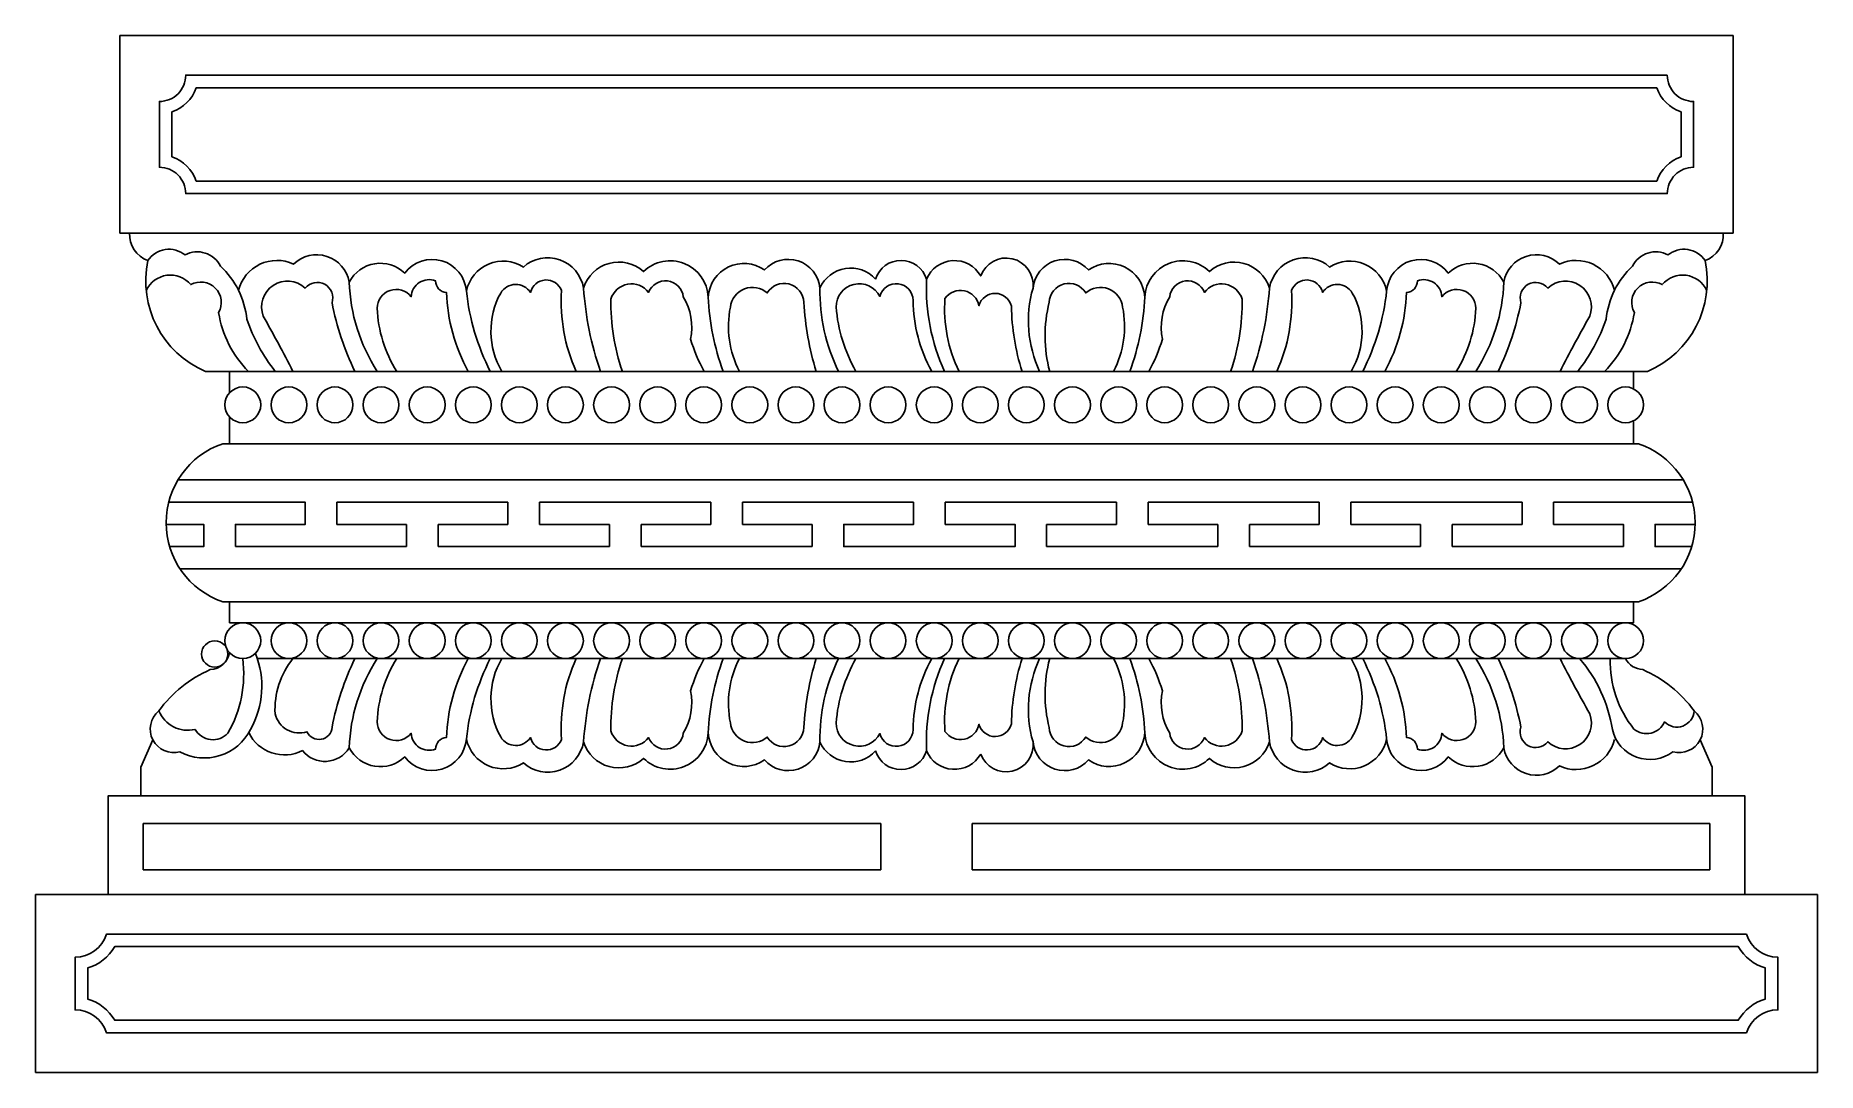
# Model space of a CAD drawing. Extents: x 3468 to 4321, y 282 to 778.
import ezdxf

# ---------------------------------------------------------------- set-up
doc = ezdxf.new("R2010")
doc.units = 0
doc.header["$LTSCALE"] = 100
doc.header["$MEASUREMENT"] = 0
for name, color, linetype in [('3', 3, 'CONTINUOUS'), ('4', 4, 'CONTINUOUS'), ('7', 7, 'CONTINUOUS')]:
    doc.layers.add(name, color=color, linetype=linetype)

msp = doc.modelspace()

# ---------------------------------------------------------------- linework, layer by layer
at = {"layer": '3'}
for p, q in [((3612.49, 555.12), (3694.39, 555.12)), ((3612.49, 544.49), (3612.49, 555.12)), ((3694.39, 544.49), (3694.39, 555.12)), ((3709.51, 555.12), (3791.41, 555.12)), ((3709.51, 544.49), (3709.51, 555.12)), ((3709.51, 544.49), (3709.51, 555.12)), ((3791.41, 544.49), (3791.41, 555.12)), ((3806.53, 555.12), (3888.43, 555.12)), ((3806.53, 555.12), (3806.53, 544.49)), ((3888.43, 544.49), (3888.43, 555.12)), ((3903.55, 555.12), (3985.45, 555.12)), ((3903.55, 544.49), (3903.55, 555.12)), ((3903.55, 544.49), (3903.55, 555.12)), ((3985.45, 544.49), (3985.45, 555.12)), ((4000.57, 555.12), (4082.47, 555.12)), ((4000.57, 555.12), (4000.57, 544.49)), ((4082.47, 544.49), (4082.47, 555.12)), ((4097.59, 555.12), (4179.49, 555.12)), ((4097.59, 555.12), (4097.59, 544.49)), ((4179.49, 544.49), (4179.49, 555.12)), ((3612.49, 544.49), (3645.88, 544.49)), ((3612.49, 544.49), (3645.88, 544.49)), ((3645.88, 533.86), (3645.88, 544.49)), ((3661, 533.86), (3661, 544.49)), ((3661, 544.49), (3694.39, 544.49)), ((3661, 544.49), (3694.39, 544.49)), ((3709.51, 544.49), (3742.9, 544.49)), ((3709.51, 544.49), (3742.9, 544.49)), ((3742.9, 533.86), (3742.9, 544.49)), ((3758.02, 544.49), (3791.41, 544.49)), ((3758.02, 544.49), (3791.41, 544.49)), ((3758.02, 533.86), (3758.02, 544.49)), ((3806.53, 544.49), (3839.92, 544.49)), ((3806.53, 544.49), (3839.92, 544.49)), ((3839.92, 533.86), (3839.92, 544.49)), ((3952.06, 544.49), (3985.45, 544.49)), ((3952.06, 544.49), (3985.45, 544.49)), ((3952.06, 533.86), (3952.06, 544.49)), ((4000.57, 544.49), (4033.96, 544.49)), ((4000.57, 544.49), (4033.96, 544.49)), ((4033.96, 533.86), (4033.96, 544.49)), ((4049.08, 533.86), (4049.08, 544.49)), ((4049.08, 544.49), (4082.47, 544.49)), ((4049.08, 544.49), (4082.47, 544.49)), ((4097.59, 544.49), (4130.98, 544.49)), ((4097.59, 544.49), (4130.98, 544.49)), ((4130.98, 533.86), (4130.98, 544.49)), ((4146.1, 544.49), (4179.49, 544.49)), ((4146.1, 544.49), (4179.49, 544.49)), ((4146.1, 533.86), (4146.1, 544.49)), ((4228, 533.86), (4228, 544.49)), ((3563.98, 533.86), (3645.88, 533.86)), ((3661, 533.86), (3742.9, 533.86)), ((3758.02, 533.86), (3839.92, 533.86)), ((3952.06, 533.86), (4033.96, 533.86)), ((4049.08, 533.86), (4130.98, 533.86)), ((4146.1, 533.86), (4228, 533.86))]:
    msp.add_line(p, q, dxfattribs=at)
for points in [[(4243.97, 753.46, 0.232532), (4255.57, 741.85), (4255.57, 720.37, 0.232532), (4243.97, 708.76), (3545.23, 708.76, 0.232532), (3533.62, 720.37), (3533.62, 741.85, 0.232532), (3545.23, 753.46)], [(3894.6, 342.46), (3506.24, 342.46, -0.196382), (3493.32, 332.28), (3493.32, 317.39, -0.196382), (3506.24, 307.21), (4282.96, 307.21, -0.196382), (4295.88, 317.39), (4295.88, 332.28, -0.196382), (4282.96, 342.46)]]:
    msp.add_lwpolyline(points, format="xyb", close=True, dxfattribs=at)
for points in [[(3570.2, 617.71, -0.157095), (3555.96, 645.81, 0.758409), (3542.61, 659.22, 0.548882), (3521.31, 656.45)], [(3591.52, 617.71, 0.009878), (3577.3, 644.14, -0.794749), (3597.4, 657.53, -0.833076), (3610.21, 650.55, 0.062309), (3621.11, 617.71)], [(3641.14, 617.71, -0.126929), (3631.76, 647.93, -0.706097), (3648.07, 653.46, -0.509403), (3659.72, 661.03, 0.405941), (3664.97, 655.5, 0.117342), (3675.36, 617.71)], [(3691.44, 617.71, -0.263602), (3690.89, 655.21, -0.553574), (3705.16, 655.5, -0.741475), (3720.01, 656.37, 0.122612), (3726.96, 617.71)], [(3749.12, 617.71, -0.087016), (3743.6, 652.29, -0.614308), (3761.66, 655.5, -0.78132), (3778.26, 653.46, -0.183938), (3781.76, 633.08, 0.051974), (3788.2, 617.71)], [(3805.1, 617.71, -0.170746), (3800.78, 648.44, -0.606324), (3818.41, 655.25, -0.746619), (3835.88, 650.77, 0.057385), (3841.81, 617.71)], [(3860.86, 617.71, -0.110322), (3851.36, 648.51, -0.791543), (3872.3, 653.59, -0.883074), (3888.16, 651.68, 0.124535), (3897.14, 617.71)], [(3910.19, 617.71, -0.133614), (3903.44, 652.59, -0.666672), (3919.69, 649.15, -0.770446), (3935.21, 648.95, 0.071678), (3940.3, 617.71)], [(3984.1, 617.71, 0.170746), (3988.41, 648.44, 0.606324), (3970.78, 655.25, 0.746619), (3953.32, 650.77, 0.128303), (3953.52, 617.71)], [(4040.08, 617.71, 0.087016), (4045.59, 652.29, 0.614308), (4027.53, 655.5, 0.78132), (4010.93, 653.46, 0.183938), (4007.44, 633.08, -0.051974), (4000.99, 617.71)], [(4097.75, 617.71, 0.263602), (4098.31, 655.21, 0.553574), (4084.04, 655.5, 0.741475), (4069.18, 656.37, -0.122612), (4062.24, 617.71)], [(4148.06, 617.71, 0.126929), (4157.43, 647.93, 0.706097), (4141.12, 653.46, 0.509403), (4129.47, 661.03, -0.405941), (4124.23, 655.5, -0.117342), (4113.84, 617.71)], [(4197.67, 617.71, -0.009878), (4211.89, 644.14, 0.794749), (4191.8, 657.53, 0.833076), (4178.98, 650.55, -0.062309), (4168.08, 617.71)], [(4218.99, 617.71, 0.157095), (4233.23, 645.81, -0.758409), (4246.59, 659.22, -0.548882), (4267.89, 656.45)], [(3567.53, 480.3, -0.160782), (3560.43, 444.58, -0.500068), (3544.7, 446.39, -0.370464), (3527.37, 455.26)], [(3591.52, 480.3, 0.184628), (3582.98, 453.86, 0.439017), (3598.23, 445.29, 0.781533), (3610.21, 447.46, -0.062309), (3621.11, 480.3)], [(3641.14, 480.3, 0.126929), (3631.76, 450.08, 0.706097), (3648.07, 444.55, 0.509403), (3659.72, 436.98, -0.405941), (3664.97, 442.51, -0.117342), (3675.36, 480.3)], [(3691.44, 480.3, 0.263602), (3690.89, 442.8, 0.553574), (3705.16, 442.51, 0.741475), (3720.01, 441.64, -0.122612), (3726.96, 480.3)], [(3749.12, 480.3, 0.087016), (3743.6, 445.71, 0.614308), (3761.66, 442.51, 0.78132), (3778.26, 444.55, 0.183938), (3781.76, 464.92, -0.051974), (3788.2, 480.3)], [(3805.1, 480.3, 0.170746), (3800.78, 449.57, 0.606324), (3818.41, 442.75, 0.746619), (3835.88, 447.24, -0.057385), (3841.81, 480.3)], [(3860.86, 480.3, 0.110322), (3851.36, 449.49, 0.791543), (3872.3, 444.42, 0.883074), (3888.16, 446.32, -0.124535), (3897.14, 480.3)], [(3910.19, 480.3, 0.133614), (3903.44, 445.42, 0.666672), (3919.69, 448.86, 0.770446), (3935.21, 449.06, -0.071678), (3940.3, 480.3)], [(3984.1, 480.3, -0.170746), (3988.41, 449.57, -0.606324), (3970.78, 442.75, -0.746619), (3953.32, 447.24, -0.128303), (3953.52, 480.3)], [(4040.08, 480.3, -0.087016), (4045.59, 445.71, -0.614308), (4027.53, 442.51, -0.78132), (4010.93, 444.55, -0.183938), (4007.44, 464.92, 0.051974), (4000.99, 480.3)], [(4097.75, 480.3, -0.263602), (4098.31, 442.8, -0.553574), (4084.04, 442.51, -0.741475), (4069.18, 441.64, 0.122612), (4062.24, 480.3)], [(4148.06, 480.3, -0.126929), (4157.43, 450.08, -0.706097), (4141.12, 444.55, -0.509403), (4129.47, 436.98, 0.405941), (4124.23, 442.51, 0.117342), (4113.84, 480.3)], [(4197.67, 480.3, 0.009878), (4211.89, 453.86, -0.794749), (4191.8, 440.47, -0.833076), (4178.98, 447.46, 0.062309), (4168.08, 480.3)], [(4221.67, 480.3, 0.178451), (4233.03, 446.55, 0.491783), (4247.67, 449.99, 0.650192), (4261.83, 455.26)]]:
    msp.add_lwpolyline(points, format="xyb", dxfattribs=at)
for points in [[(3532.06, 555.12), (3597.37, 555.12), (3597.37, 544.49), (3563.98, 544.49), (3597.37, 544.49)], [(4194.61, 555.12), (4194.61, 544.49), (4228, 544.49), (4194.61, 544.49), (4194.61, 555.12), (4261.1, 555.12)], [(3530.83, 544.49), (3548.86, 544.49), (3548.86, 533.86), (3532.49, 533.86)], [(3563.98, 533.86), (3563.98, 544.49)], [(3936.94, 544.49), (3903.55, 544.49), (3936.94, 544.49), (3936.94, 533.86), (3855.04, 533.86), (3855.04, 544.49), (3888.43, 544.49), (3855.04, 544.49)], [(4243.12, 544.49), (4243.12, 533.86), (4260.67, 533.86)], [(4258.36, 544.49), (4243.12, 544.49), (4262.33, 544.49)]]:
    msp.add_lwpolyline(points, dxfattribs=at)
at = {"layer": '4'}
for p, q in [((3508.72, 778.36), (4280.47, 778.36)), ((3508.72, 683.86), (3508.72, 778.36)), ((4280.47, 778.36), (4280.47, 683.86)), ((4280.47, 683.86), (3508.72, 683.86)), ((4239.52, 617.71), (3549.67, 617.71)), ((3561.18, 607.44), (3561.18, 617.71)), ((4232.85, 609.36), (4232.85, 617.71)), ((3561.18, 583.08), (3561.18, 595.97)), ((4232.85, 583.08), (4232.85, 594.04)), ((4235.19, 583.08), (3557.97, 583.08)), ((4235.19, 507.48), (3557.97, 507.48)), ((3561.18, 507.48), (3561.18, 497.42)), ((4232.85, 507.48), (4232.85, 497.42)), ((3561.18, 497.42), (4232.85, 497.42)), ((3574.43, 480.3), (4229.03, 480.3)), ((4264.7, 441.38), (4270.38, 428.29)), ((4270.38, 428.29), (4270.38, 414.61)), ((3503.07, 367.36), (3894.6, 367.36)), ((4286.13, 367.36), (3894.6, 367.36))]:
    msp.add_line(p, q, dxfattribs=at)
for points in [[(3537.48, 435.71, -0.810809), (3527.37, 455.26, -0.135538), (3551.96, 475.01, 0.346991), (3561.18, 483.12)], [(4251.71, 435.71, 0.810809), (4261.83, 455.26, 0.135538), (4237.23, 475.01, -0.26424), (4228.99, 480.3)]]:
    msp.add_lwpolyline(points, format="xyb", dxfattribs=at)
msp.add_lwpolyline([(3524.5, 441.38), (3518.82, 428.29), (3518.82, 414.61), (3503.07, 414.61), (3503.07, 367.36), (3468.42, 367.36), (3468.42, 282.31), (4320.78, 282.31), (4320.78, 367.36), (4286.13, 367.36), (4286.13, 414.61), (3518.82, 414.61)], dxfattribs=at)
for centre, radius in [((3567.53, 601.7), 8.56), ((3589.58, 601.7), 8.56), ((3611.63, 601.7), 8.56), ((3633.68, 601.7), 8.56), ((3655.73, 601.7), 8.56), ((3677.78, 601.7), 8.56), ((3699.83, 601.7), 8.56), ((3721.88, 601.7), 8.56), ((3743.93, 601.7), 8.56), ((3765.98, 601.7), 8.56), ((3788.03, 601.7), 8.56), ((3810.08, 601.7), 8.56), ((3832.13, 601.7), 8.56), ((3854.18, 601.7), 8.56), ((3876.23, 601.7), 8.56), ((3898.28, 601.7), 8.56), ((3920.33, 601.7), 8.56), ((3942.38, 601.7), 8.56), ((3964.43, 601.7), 8.56), ((3986.48, 601.7), 8.56), ((4008.53, 601.7), 8.56), ((4030.58, 601.7), 8.56), ((4052.63, 601.7), 8.56), ((4074.68, 601.7), 8.56), ((4096.73, 601.7), 8.56), ((4118.78, 601.7), 8.56), ((4140.83, 601.7), 8.56), ((4162.88, 601.7), 8.56), ((4184.93, 601.7), 8.56), ((4206.98, 601.7), 8.56), ((4229.03, 601.7), 8.56), ((3567.53, 488.86), 8.56), ((3589.58, 488.86), 8.56), ((3611.63, 488.86), 8.56), ((3633.68, 488.86), 8.56), ((3655.73, 488.86), 8.56), ((3677.78, 488.86), 8.56), ((3699.83, 488.86), 8.56), ((3721.88, 488.86), 8.56), ((3743.93, 488.86), 8.56), ((3765.98, 488.86), 8.56), ((3788.03, 488.86), 8.56), ((3810.08, 488.86), 8.56), ((3832.13, 488.86), 8.56), ((3854.18, 488.86), 8.56), ((3876.23, 488.86), 8.56), ((3898.28, 488.86), 8.56), ((3920.33, 488.86), 8.56), ((3942.38, 488.86), 8.56), ((3964.43, 488.86), 8.56), ((3986.48, 488.86), 8.56), ((4008.53, 488.86), 8.56), ((4030.58, 488.86), 8.56), ((4052.63, 488.86), 8.56), ((4074.68, 488.86), 8.56), ((4096.73, 488.86), 8.56), ((4118.78, 488.86), 8.56), ((4140.83, 488.86), 8.56), ((4162.88, 488.86), 8.56), ((4184.93, 488.86), 8.56), ((4206.98, 488.86), 8.56), ((4229.03, 488.86), 8.56), ((3554.11, 482.48), 6.3), ((3554.11, 482.48), 6.3)]:
    msp.add_circle(centre, radius, dxfattribs=at)
for centre, radius, start, end in [((3526.52, 683.11), 13.14, 176.74096, 250.44796), ((4262.67, 683.11), 13.14, 289.55204, 3.25904), ((3568.08, 660.94), 46.99, 167.9748, 246.93294), ((4221.11, 660.94), 46.99, 293.06706, 12.0252), ((3991.49, 657.78), 96.97, 177.62612, 204.40436), ((3570.72, 545.28), 39.89, 108.63916, 251.36084), ((4222.44, 545.28), 39.89, 288.63916, 71.36084), ((3991.49, 440.23), 96.97, 155.59564, 182.37388)]:
    msp.add_arc(centre, radius, start, end, dxfattribs=at)
at = {"layer": '7'}
for p, q in [((4256.68, 565.75), (3536.48, 565.75)), ((4255.69, 523.23), (3537.47, 523.23))]:
    msp.add_line(p, q, dxfattribs=at)
for points in [[(4248.97, 759.46, 0.414214), (4261.57, 746.86), (4261.57, 715.36, 0.414214), (4248.97, 702.76), (3540.22, 702.76, 0.414214), (3527.62, 715.36), (3527.62, 746.86, 0.414214), (3540.22, 759.46)], [(3894.6, 348.46), (3502.34, 348.46, -0.327538), (3487.32, 337.43), (3487.32, 312.23, -0.327538), (3502.34, 301.21), (3894.6, 301.21), (4286.85, 301.21, -0.327538), (4301.88, 312.23), (4301.88, 337.43, -0.327538), (4286.85, 348.46)]]:
    msp.add_lwpolyline(points, format="xyb", close=True, dxfattribs=at)
for points in [[(3522.12, 670.73, -0.441472), (3539.93, 673.4, -0.428204), (3556.85, 668.06, -0.180917), (3569.45, 642.66, 0.085584), (3583.08, 617.71)], [(3565.45, 656.5, -0.465718), (3591.84, 669.09, -0.599215), (3618.43, 660.47, 0.1369), (3631.88, 617.71)], [(4223.74, 656.5, 0.465718), (4197.36, 669.09, 0.599215), (4170.77, 660.47, -0.1369), (4157.32, 617.71)], [(4267.07, 670.73, 0.441472), (4249.26, 673.4, 0.428204), (4232.34, 668.06, 0.180917), (4219.74, 642.66, -0.085584), (4206.11, 617.71)], [(3618.43, 660.47, -0.496312), (3645.01, 664.78, -0.689852), (3674.48, 656.16, 0.091016), (3685.91, 617.71)], [(3674.48, 656.16, -0.522184), (3701.78, 667.65, -0.59026), (3730.52, 657.6, 0.066174), (3738.62, 617.71)], [(3730.52, 657.6, -0.543399), (3759.27, 665.5, -0.644335), (3790.17, 653.29, 0.07463), (3797.29, 617.71)], [(3790.17, 653.29, -0.587919), (3817.05, 666.22, -0.652187), (3843.64, 657.6, 0.120205), (3852.54, 617.71)], [(3894.6, 661.79, -0.626547), (3920.52, 663.37, -0.888251), (3945.56, 657.6)], [(3999.03, 653.29, 0.587919), (3972.14, 666.22, 0.652187), (3945.56, 657.6, 0.181739), (3948.73, 617.71)], [(4058.67, 657.6, 0.543399), (4029.93, 665.5, 0.644335), (3999.03, 653.29, -0.07463), (3991.9, 617.71)], [(4114.72, 656.16, 0.522184), (4087.41, 667.65, 0.59026), (4058.67, 657.6, -0.066174), (4050.57, 617.71)], [(4170.77, 660.47, 0.496312), (4144.18, 664.78, 0.689852), (4114.72, 656.16, -0.091016), (4103.28, 617.71)], [(3573.53, 482.75, -0.229205), (3571.18, 446.34, -0.424379), (3537.48, 435.71)], [(3570.39, 444.88, 0.421139), (3596.08, 436.27, 0.519762), (3618.43, 437.54, -0.1369), (3631.88, 480.3)], [(3618.43, 437.54, 0.496312), (3645.01, 433.23, 0.689852), (3674.48, 441.85, -0.091016), (3685.91, 480.3)], [(3674.48, 441.85, 0.522184), (3701.78, 430.36, 0.59026), (3730.52, 440.41, -0.066174), (3738.62, 480.3)], [(3730.52, 440.41, 0.543399), (3759.27, 432.51, 0.644335), (3790.17, 444.72, -0.07463), (3797.29, 480.3)], [(3790.17, 444.72, 0.587919), (3817.05, 431.79, 0.652187), (3843.64, 440.41, -0.120205), (3852.54, 480.3)], [(3999.03, 444.72, -0.587919), (3972.14, 431.79, -0.652187), (3945.56, 440.41, -0.181739), (3948.73, 480.3)], [(4058.67, 440.41, -0.543399), (4029.93, 432.51, -0.644335), (3999.03, 444.72, 0.07463), (3991.9, 480.3)], [(4114.72, 441.85, -0.522184), (4087.41, 430.36, -0.59026), (4058.67, 440.41, 0.066174), (4050.57, 480.3)], [(4170.77, 437.54, -0.496312), (4144.18, 433.23, -0.689852), (4114.72, 441.85, 0.091016), (4103.28, 480.3)], [(4223.74, 441.5, -0.465718), (4197.36, 428.92, -0.599215), (4170.77, 437.54, 0.1369), (4157.32, 480.3)], [(4206.98, 480.3, -0.141912), (4222.7, 446.34, 0.543129), (4251.71, 435.71)]]:
    msp.add_lwpolyline(points, format="xyb", dxfattribs=at)
for points in [[(3519.89, 401.34), (3872.69, 401.34), (3872.69, 379.29), (3519.89, 379.29)], [(4269.3, 401.34), (3916.5, 401.34), (3916.5, 379.29), (4269.3, 379.29)]]:
    msp.add_lwpolyline(points, close=True, dxfattribs=at)
for centre, radius, start, end in [((3858.35, 651.01), 16.12, 42.53592, 155.87605), ((3882.39, 658.08), 12.76, 16.92065, 162.54029), ((3858.35, 446.99), 16.12, 204.12395, 317.46408), ((3882.39, 439.93), 12.76, 197.45971, 343.07935), ((3907.94, 441.71), 14.43, 202.3746, 330.65086), ((3932.7, 439.01), 12.94, 199.7615, 6.21394)]:
    msp.add_arc(centre, radius, start, end, dxfattribs=at)

doc.saveas('drawing.dxf')
